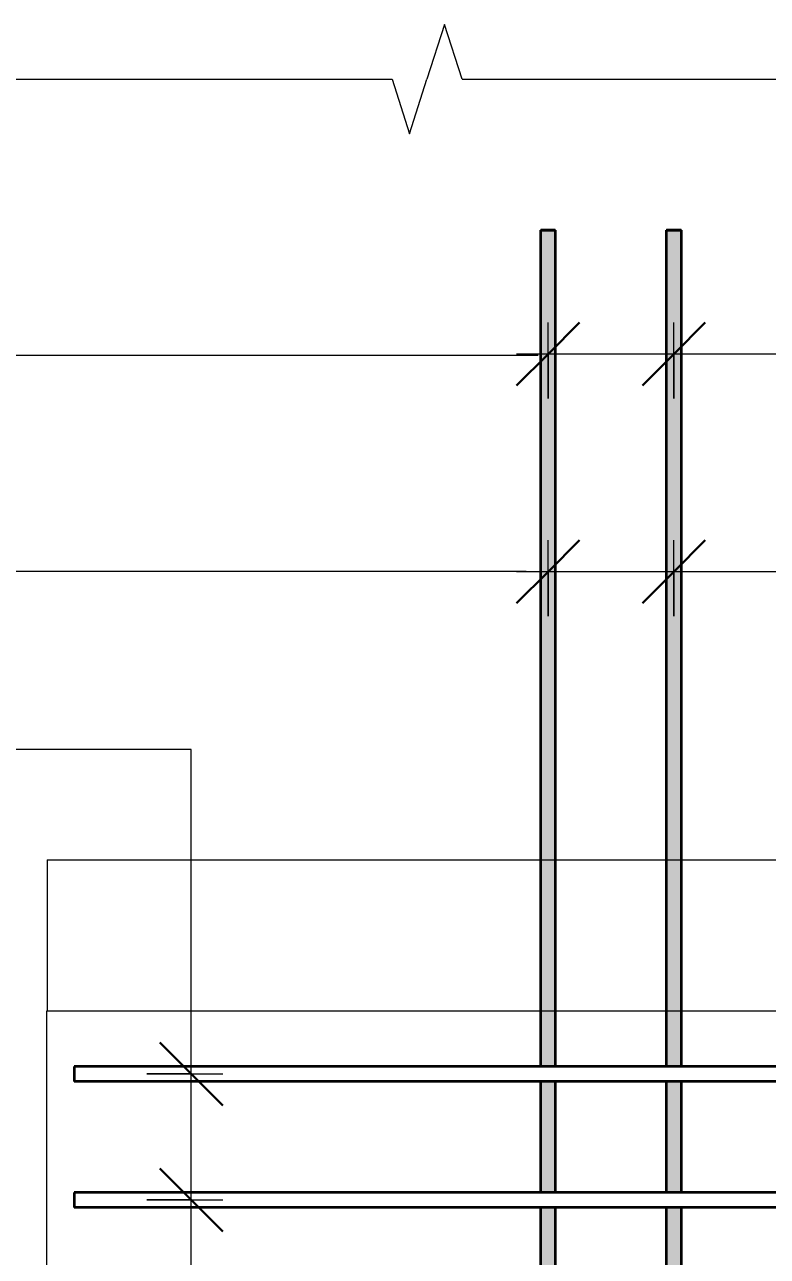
# Model space of a CAD drawing. Header units: millimetres. Extents: x -2461 to 50011, y -6221 to 38236.
# Drawn here: x 43246 to 43837, y 2725 to 3703 of the extents above; entities that cross this region are included whole.
import ezdxf

# ---------------------------------------------------------------- set-up
doc = ezdxf.new("R2010")
doc.units = ezdxf.units.MM
for name, color, linetype, lineweight in [('AA_Dim', 7, 'Continuous', 9), ('AA_Dim-25', 7, 'Continuous', 9), ('AA_Oformlenie', 7, 'Continuous', 9), ('AA_Vinoska', 7, 'Continuous', 9), ('AF_Perekritie_Опалубка', 253, 'Continuous', 18), ('AF_Stena_Опалубка', 253, 'Continuous', 18), ('KR_Armatura_Tonkie', 7, 'Continuous', 20)]:
    doc.layers.add(name, color=color, linetype=linetype, lineweight=lineweight)
doc.styles.add('ISOCPEUR_11', font='isocpeur.ttf', dxfattribs={"width": 0.85, "height": 62.5})
doc.styles.add('ISOCPEUR_12', font='isocpeur.ttf', dxfattribs={"width": 0.8, "height": 62.5})
doc.dimstyles.new('10_Раскладка_арматуры_с_засечками_1', dxfattribs={"dimscale": 304.8, "dimtxt": 0.18, "dimasz": 0.164042, "dimexe": 0.082021, "dimexo": 0, "dimgap": 0, "dimtad": 1, "dimdec": 3, "dimrnd": 0.001, "dimdsep": 46, "dimtxsty": 'ISOCPEUR_12', "dimblk1": 'OBLIQUE', "dimblk2": 'OBLIQUE', "dimsah": 1, "dimcen": 0.09, "dimdle": 0.082021, "dimazin": 0, "dimtfac": 1, "dimtdec": 4, "dimtix": 1, "dimtmove": 0, "dimatfit": 3, "dimfxl": 1, "dimtvp": 1, "dimtolj": 1, "dimtzin": 0, "dimlwd": 18, "dimlwe": 18, "dimarcsym": 2})
doc.dimstyles.new('10_Раскладка_арматуры_с_засечками_3', dxfattribs={"dimscale": 304.8, "dimtxt": 0.18, "dimasz": 0.164042, "dimexe": 0.082021, "dimexo": 0, "dimgap": 0, "dimtad": 1, "dimdec": 3, "dimrnd": 0.001, "dimdsep": 46, "dimtxsty": 'ISOCPEUR_11', "dimblk1": 'OBLIQUE', "dimblk2": 'OBLIQUE', "dimsah": 1, "dimcen": 0.09, "dimdle": 0.082021, "dimazin": 0, "dimtfac": 1, "dimtdec": 4, "dimtix": 1, "dimtmove": 0, "dimatfit": 3, "dimfxl": 1, "dimtvp": 1, "dimtolj": 1, "dimtzin": 0, "dimlwd": 18, "dimlwe": 18, "dimarcsym": 2})

# ---------------------------------------------------------------- blocks, each defined once
blk = doc.blocks.new('350_Стержень верт с удлинением концов _НесАрм_РабПлоск_ - 350_Стержень верт с удлинением концов _НесАрм_РабПлоск_-4140946-Схема обрамления отверстия 500х1050 _h_')
at = {"layer": 'KR_Armatura_Tonkie', "lineweight": 35}
for p, q in [((-2284.82, 3540), (-2284.82, 2876)), ((-2273.03, 3540), (-2284.62, 3540)), ((-2284.62, 3540), (-2273.03, 3540)), ((-2272.82, 2876), (-2272.82, 3540)), ((-2284.82, 2864), (-2284.82, 2776)), ((-2272.82, 2776), (-2272.82, 2864)), ((-2284.82, 2764), (-2284.82, 2689)), ((-2272.82, 2689), (-2272.82, 2764))]:
    blk.add_line(p, q, dxfattribs=at)
blk = doc.blocks.new('350_Стержень верт с удлинением концов _НесАрм_РабПлоск_ - 350_Стержень верт с удлинением концов _НесАрм_РабПлоск_-V22-Схема обрамления отверстия 500х1050 _h_')
at = {"layer": 'KR_Armatura_Tonkie', "lineweight": 35}
h = blk.add_hatch(color=256, dxfattribs=at)
h.paths.add_polyline_path([(-3002.82, 1170), (-2996.82, 1170), (-2997.03, 1514), (-3008.82, 1514), (-3008.62, 1170), (-3004.38, 1170)])
h.paths.add_polyline_path([(-3008.11, 1526), (-2996.82, 1526), (-2997.03, 1614), (-3008.82, 1614), (-3008.62, 1526)])
h.paths.add_polyline_path([(-3008.13, 1626), (-2996.82, 1626.13), (-2997.03, 1689), (-3008.82, 1689), (-3008.62, 1626)])
h.paths.add_polyline_path([(-3008.02, 1701), (-2996.82, 1701), (-2997.03, 1877), (-3008.82, 1877), (-3008.62, 1701), (-3008.15, 1701)])
h.paths.add_polyline_path([(-3008.2, 1889), (-2996.82, 1889), (-2997.03, 2077), (-3008.82, 2077), (-3008.62, 1889)])
h.paths.add_polyline_path([(-2999.82, 2089), (-2996.82, 2089), (-2997.03, 2277), (-3008.82, 2277), (-3008.62, 2089), (-3000.38, 2089)])
h.paths.add_polyline_path([(-3002.82, 2289), (-2996.82, 2289), (-2997.03, 2477), (-3008.82, 2477), (-3008.62, 2289), (-3003.56, 2289)])
h.paths.add_polyline_path([(-3008.35, 2489), (-2996.82, 2489), (-2997.03, 2677), (-3008.82, 2677), (-3008.62, 2489)])
h.paths.add_polyline_path([(-3008.02, 2689), (-2996.82, 2689), (-2997.03, 2764), (-3008.82, 2764), (-3008.62, 2689), (-3008.4, 2689)])
h.paths.add_polyline_path([(-3008.02, 2776), (-2996.82, 2776), (-2997.03, 2864), (-3008.82, 2864), (-3008.62, 2776), (-3008.43, 2776)])
h.paths.add_polyline_path([(-3002.82, 2876), (-2996.82, 2876), (-2997.03, 3540), (-3008.82, 3540), (-3008.62, 2876), (-3003.94, 2876)])
for p, q in [((-3008.82, 3540), (-3008.82, 2876)), ((-3008.82, 3540), (-2996.82, 3540)), ((-2997.03, 3540), (-3008.62, 3540)), ((-2996.82, 2876), (-2996.82, 3540)), ((-3008.82, 2864), (-3008.82, 2776)), ((-2996.82, 2776), (-2996.82, 2864)), ((-3008.82, 2764), (-3008.82, 2689)), ((-2996.82, 2689), (-2996.82, 2764))]:
    blk.add_line(p, q, dxfattribs=at)
blk = doc.blocks.new('350_Стержень верт с удлинением концов _НесАрм_РабПлоск_ - 350_Стержень верт с удлинением концов _НесАрм_РабПлоск_-V23-Схема обрамления отверстия 500х1050 _h_')
at = {"layer": 'KR_Armatura_Tonkie', "lineweight": 35}
for p, q in [((-2908.82, 3540), (-2908.82, 2876)), ((-2899.96, 3540), (-2908.62, 3540)), ((-2908.62, 3540), (-2899.96, 3540)), ((-2897.03, 3540), (-2899.82, 3540)), ((-2899.82, 3540), (-2897.03, 3540)), ((-2896.82, 2876), (-2896.82, 3540)), ((-2908.82, 2864), (-2908.82, 2776)), ((-2896.82, 2776), (-2896.82, 2864)), ((-2908.82, 2764), (-2908.82, 2689)), ((-2896.82, 2689), (-2896.82, 2764))]:
    blk.add_line(p, q, dxfattribs=at)
blk = doc.blocks.new('350_Стержень верт с удлинением концов _НесАрм_РабПлоск_ - 350_Стержень верт с удлинением концов _НесАрм_РабПлоск_-V24-Схема обрамления отверстия 500х1050 _h_')
at = {"layer": 'KR_Armatura_Tonkie', "lineweight": 35}
h = blk.add_hatch(color=256, dxfattribs=at)
h.paths.add_polyline_path([(-2902.82, 1170), (-2896.82, 1170), (-2897.03, 1514), (-2908.82, 1514), (-2908.62, 1170), (-2904.38, 1170)])
h.paths.add_polyline_path([(-2908.11, 1526), (-2896.82, 1526), (-2897.03, 1614), (-2908.82, 1614), (-2908.62, 1526)])
h.paths.add_polyline_path([(-2908.78, 1626), (-2896.82, 1626.13), (-2897.03, 1689), (-2908.82, 1689), (-2908.82, 1626)])
h.paths.add_polyline_path([(-2908.82, 1701), (-2896.82, 1701), (-2897.03, 1877), (-2908.82, 1877), (-2908.82, 1715.2)])
h.paths.add_polyline_path([(-2896.89, 1889), (-2896.82, 1889), (-2897.03, 2077), (-2908.82, 2077), (-2908.62, 1889), (-2897.03, 1889)])
h.paths.add_polyline_path([(-2905.82, 2089), (-2896.82, 2089), (-2897.03, 2277), (-2908.82, 2277), (-2908.62, 2089), (-2906.3, 2089)])
h.paths.add_polyline_path([(-2902.82, 2289), (-2896.82, 2289), (-2897.03, 2477), (-2908.82, 2477), (-2908.62, 2289), (-2903.56, 2289)])
h.paths.add_polyline_path([(-2908.35, 2489), (-2896.82, 2489), (-2897.03, 2677), (-2908.82, 2677), (-2908.62, 2489)])
h.paths.add_polyline_path([(-2903.82, 2689), (-2896.82, 2689), (-2897.03, 2764), (-2908.82, 2764), (-2908.62, 2689), (-2904.38, 2689)])
h.paths.add_polyline_path([(-2908.82, 2776), (-2896.82, 2776), (-2897.03, 2864), (-2908.82, 2864), (-2908.82, 2784.04)])
h.paths.add_polyline_path([(-2903.94, 2876), (-2896.82, 2876), (-2897.03, 3540), (-2908.82, 3540), (-2908.62, 2876), (-2904.38, 2876)])
for p, q in [((-2908.82, 3540), (-2908.82, 2876)), ((-2908.82, 3540), (-2896.82, 3540)), ((-2899.96, 3540), (-2908.62, 3540)), ((-2897.03, 3540), (-2899.82, 3540)), ((-2896.82, 2876), (-2896.82, 3540)), ((-2908.82, 2864), (-2908.82, 2776)), ((-2896.82, 2776), (-2896.82, 2864)), ((-2908.82, 2764), (-2908.82, 2689)), ((-2896.82, 2689), (-2896.82, 2764))]:
    blk.add_line(p, q, dxfattribs=at)
blk = doc.blocks.new('011_Прямоугольник обрыва _ЭлУзла_ - 011_Прямоугольник обрыва _ЭлУзла_-4141986-Схема обрамления отверстия 500х1050 _h_')
at = {"layer": 'AA_Oformlenie'}
for p, q in [((-3558.53, 3660), (-3126.6, 3660)), ((-3070.95, 3660), (-2207.75, 3660))]:
    blk.add_line(p, q, dxfattribs=at)
blk = doc.blocks.new('DIMBLOCK153-Схема обрамления отверстия 500х1050 _h_')
at = {"layer": 'AA_Dim-25', "lineweight": 30}
for p, q in [((43378.76, 2770), (43353.76, 2795)), ((43378.76, 2770), (43403.76, 2745)), ((43378.76, 1620), (43353.76, 1645)), ((43378.76, 1620), (43403.76, 1595))]:
    blk.add_line(p, q, dxfattribs=at)
at = {"layer": 'AA_Dim-25', "lineweight": 18}
for p, q in [((43343.41, 2770), (43403.76, 2770)), ((43378.76, 2770), (43343.41, 2770)), ((43378.76, 1620), (43378.76, 2770)), ((43343.41, 1620), (43403.76, 1620)), ((43378.76, 1620), (43343.41, 1620))]:
    blk.add_line(p, q, dxfattribs=at)
blk = doc.blocks.new('_Oblique')
at = {"color": 0, "linetype": 'ByBlock', "lineweight": -2}
blk.add_line((-0.5, -0.5), (0.5, 0.5), dxfattribs=at)
blk = doc.blocks.new('DIMBLOCK154-Схема обрамления отверстия 500х1050 _h_')
at = {"layer": 'AA_Dim-25', "lineweight": 30}
for p, q in [((43378.76, 2870), (43353.76, 2895)), ((43378.76, 2870), (43403.76, 2845)), ((43378.76, 2770), (43353.76, 2795)), ((43378.76, 2770), (43403.76, 2745))]:
    blk.add_line(p, q, dxfattribs=at)
at = {"layer": 'AA_Dim-25', "lineweight": 18}
for p, q in [((43378.76, 2770), (43378.76, 2895)), ((43343.41, 2870), (43403.76, 2870)), ((43378.76, 2870), (43343.41, 2870)), ((43343.41, 2770), (43403.76, 2770)), ((43378.76, 2770), (43343.41, 2770))]:
    blk.add_line(p, q, dxfattribs=at)
blk = doc.blocks.new('DIMBLOCK157-Схема обрамления отверстия 500х1050 _h_')
at = {"layer": 'AA_Dim-25', "lineweight": 30}
for p, q in [((43762.35, 3441.68), (43787.35, 3466.68)), ((44274.35, 3441.68), (44299.35, 3466.68)), ((43762.35, 3441.68), (43737.35, 3416.68)), ((44274.35, 3441.68), (44249.35, 3416.68))]:
    blk.add_line(p, q, dxfattribs=at)
at = {"layer": 'AA_Dim-25', "lineweight": 18}
for p, q in [((43762.35, 3406.32), (43762.35, 3466.68)), ((44274.35, 3406.32), (44274.35, 3466.68)), ((44274.35, 3441.68), (43762.35, 3441.68)), ((43762.35, 3441.68), (43762.35, 3406.32)), ((44274.35, 3441.68), (44274.35, 3406.32))]:
    blk.add_line(p, q, dxfattribs=at)
blk = doc.blocks.new('DIMBLOCK158-Схема обрамления отверстия 500х1050 _h_')
at = {"layer": 'AA_Dim-25', "lineweight": 30}
for p, q in [((43662.35, 3441.68), (43687.35, 3466.68)), ((43762.35, 3441.68), (43787.35, 3466.68)), ((43662.35, 3441.68), (43637.35, 3416.68)), ((43762.35, 3441.68), (43737.35, 3416.68))]:
    blk.add_line(p, q, dxfattribs=at)
at = {"layer": 'AA_Dim-25', "lineweight": 18}
for p, q in [((43662.35, 3406.32), (43662.35, 3466.68)), ((43762.35, 3406.32), (43762.35, 3466.68)), ((43762.35, 3441.68), (43637.35, 3441.68)), ((43662.35, 3441.68), (43662.35, 3406.32)), ((43762.35, 3441.68), (43762.35, 3406.32))]:
    blk.add_line(p, q, dxfattribs=at)
blk = doc.blocks.new('DIMBLOCK165-Схема обрамления отверстия 500х1050 _h_')
at = {"layer": 'AA_Dim-25', "lineweight": 30}
for p, q in [((43762.35, 3268.88), (43787.35, 3293.88)), ((43874.35, 3268.88), (43899.35, 3293.88)), ((43762.35, 3268.88), (43737.35, 3243.88)), ((43874.35, 3268.88), (43849.35, 3243.88))]:
    blk.add_line(p, q, dxfattribs=at)
at = {"layer": 'AA_Dim-25', "lineweight": 18}
for p, q in [((43762.35, 3233.53), (43762.35, 3293.88)), ((43874.35, 3233.53), (43874.35, 3293.88)), ((43874.35, 3268.88), (43762.35, 3268.88)), ((43762.35, 3268.88), (43762.35, 3233.53)), ((43874.35, 3268.88), (43874.35, 3233.53))]:
    blk.add_line(p, q, dxfattribs=at)
blk = doc.blocks.new('DIMBLOCK166-Схема обрамления отверстия 500х1050 _h_')
at = {"layer": 'AA_Dim-25', "lineweight": 30}
for p, q in [((43662.35, 3268.88), (43687.35, 3293.88)), ((43762.35, 3268.88), (43787.35, 3293.88)), ((43662.35, 3268.88), (43637.35, 3243.88)), ((43762.35, 3268.88), (43737.35, 3243.88))]:
    blk.add_line(p, q, dxfattribs=at)
at = {"layer": 'AA_Dim-25', "lineweight": 18}
for p, q in [((43662.35, 3233.53), (43662.35, 3293.88)), ((43762.35, 3233.53), (43762.35, 3293.88)), ((43762.35, 3268.88), (43637.35, 3268.88)), ((43662.35, 3268.88), (43662.35, 3233.53)), ((43762.35, 3268.88), (43762.35, 3233.53))]:
    blk.add_line(p, q, dxfattribs=at)

msp = doc.modelspace()

# ---------------------------------------------------------------- linework, layer by layer
at = {"layer": 'AA_Vinoska'}
for p, q in [((43580.1526, 3703.3251), (43566.0754, 3660)), ((43594.2297, 3660), (43580.1526, 3703.3251)), ((43538.5754, 3660), (43552.3254, 3616.6987)), ((43552.3254, 3616.6987), (43566.0754, 3660)), ((43654.4603, 3440.5699), (43065.503, 3440.5699)), ((43645.0453, 3269.0699), (42724.7403, 3269.0699)), ((43378.7223, 3127.5724), (43065.503, 3127.5724)), ((43378.7223, 1513.3525), (43378.7223, 3127.5724))]:
    msp.add_line(p, q, dxfattribs=at)
at = {"layer": 'AF_Perekritie_Опалубка', "lineweight": 20}
for p, q in [((43264.3537, 3040), (44824.3537, 3040)), ((43264.3537, 3040), (43264.3537, 2920)), ((44824.3537, 2920), (43264.3537, 2920))]:
    msp.add_line(p, q, dxfattribs=at)
at = {"layer": 'AF_Stena_Опалубка', "lineweight": 20}
for p, q in [((44824.3537, 2920), (43263.8537, 2920)), ((43263.8537, 2920), (43263.8537, 1048.3758))]:
    msp.add_line(p, q, dxfattribs=at)
at = {"layer": 'KR_Armatura_Tonkie', "lineweight": 35}
for p, q in [((44806.3537, 2876), (43285.8537, 2876)), ((43285.8537, 2876), (43285.8537, 2864)), ((44806.3537, 2876), (43285.8537, 2876)), ((43285.8537, 2876), (43285.8537, 2864)), ((44806.3537, 2864), (43285.8537, 2864)), ((44806.3537, 2864), (43285.8537, 2864)), ((44806.3537, 2776), (43285.8537, 2776)), ((43285.8537, 2776), (43285.8537, 2764)), ((44806.3537, 2776), (43285.8537, 2776)), ((43285.8537, 2776), (43285.8537, 2764)), ((44806.3537, 2764), (43285.8537, 2764)), ((44806.3537, 2764), (43285.8537, 2764))]:
    msp.add_line(p, q, dxfattribs=at)

# ---------------------------------------------------------------- block references
at = {"layer": 'AA_Oformlenie'}
msp.add_blockref('011_Прямоугольник обрыва _ЭлУзла_ - 011_Прямоугольник обрыва _ЭлУзла_-4141986-Схема обрамления отверстия 500х1050 _h_', (46665.1768, 0), dxfattribs=at)
at = {"layer": 'KR_Armatura_Tonkie', "lineweight": 35}
for name, p in [('350_Стержень верт с удлинением концов _НесАрм_РабПлоск_ - 350_Стержень верт с удлинением концов _НесАрм_РабПлоск_-4140946-Схема обрамления отверстия 500х1050 _h_', (45941.1768, 0)), ('350_Стержень верт с удлинением концов _НесАрм_РабПлоск_ - 350_Стержень верт с удлинением концов _НесАрм_РабПлоск_-V22-Схема обрамления отверстия 500х1050 _h_', (46665.1768, 0)), ('350_Стержень верт с удлинением концов _НесАрм_РабПлоск_ - 350_Стержень верт с удлинением концов _НесАрм_РабПлоск_-V23-Схема обрамления отверстия 500х1050 _h_', (46665.1768, 0)), ('350_Стержень верт с удлинением концов _НесАрм_РабПлоск_ - 350_Стержень верт с удлинением концов _НесАрм_РабПлоск_-V24-Схема обрамления отверстия 500х1050 _h_', (46665.1768, 0))]:
    msp.add_blockref(name, p, dxfattribs=at)

# ---------------------------------------------------------------- dimensions: what is measured, and where the dimension line sits
at = {"layer": 'AA_Dim', "lineweight": 18}
for base, p1, p2, dimstyle, override, picture, middle in [((43662.3537, 3441.6759), (43762.3537, 3406.3205), (43662.3537, 3406.3205), '10_Раскладка_арматуры_с_засечками_1', {"dimpost": '<>', "dimfxl": 100}, 'DIMBLOCK158-Схема обрамления отверстия 500х1050 _h_', (43712.3537, 3472.9259)), ((43762.3537, 3441.6759), (44274.3537, 3406.3205), (43762.3537, 3406.3205), '10_Раскладка_арматуры_с_засечками_1', {"dimpost": '<>', "dimfxl": 512}, 'DIMBLOCK157-Схема обрамления отверстия 500х1050 _h_', (44018.3537, 3472.9259)), ((43662.3537, 3268.8829), (43762.3537, 3233.5275), (43662.3537, 3233.5275), '10_Раскладка_арматуры_с_засечками_3', {"dimpost": '<>', "dimfxl": 100}, 'DIMBLOCK166-Схема обрамления отверстия 500х1050 _h_', (43712.3537, 3300.1329)), ((43762.3537, 3268.8829), (43874.3537, 3233.5275), (43762.3537, 3233.5275), '10_Раскладка_арматуры_с_засечками_3', {"dimpost": '<>', "dimfxl": 112}, 'DIMBLOCK165-Схема обрамления отверстия 500х1050 _h_', (43818.3537, 3300.1329))]:
    dim = msp.add_linear_dim(base=base, p1=p1, p2=p2, dimstyle=dimstyle, override=override, dxfattribs=at)
    dim.commit()
    dim.dimension.update_dxf_attribs({"geometry": picture, "text_midpoint": middle})
for base, p1, p2, override, picture, middle in [((43378.762, 2870), (43343.4067, 2770), (43343.4067, 2870), {"dimpost": '<>', "dimfxl": 100}, 'DIMBLOCK154-Схема обрамления отверстия 500х1050 _h_', (43347.512, 2820)), ((43378.762, 2770), (43343.4067, 1620), (43343.4067, 2770), {"dimpost": '<>', "dimfxl": 1150}, 'DIMBLOCK153-Схема обрамления отверстия 500х1050 _h_', (43347.512, 2195))]:
    dim = msp.add_linear_dim(base=base, p1=p1, p2=p2, angle=90, dimstyle='10_Раскладка_арматуры_с_засечками_1', override=override, dxfattribs=at)
    dim.commit()
    dim.dimension.update_dxf_attribs({"geometry": picture, "text_midpoint": middle})

doc.saveas('drawing.dxf')
